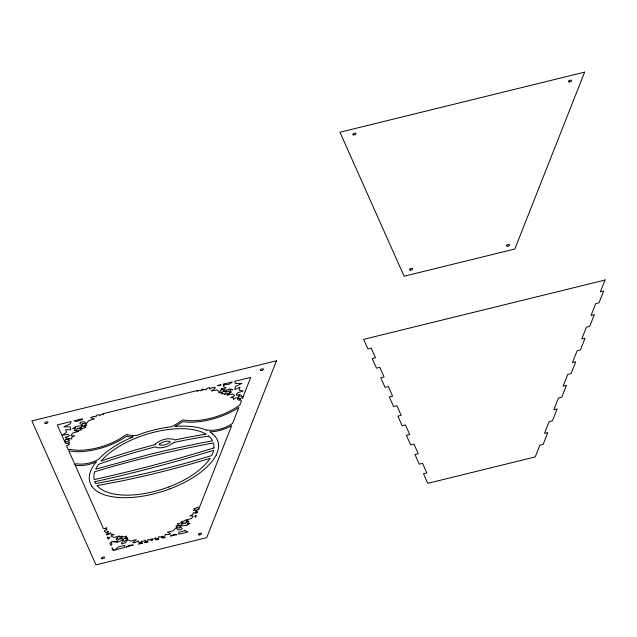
<?xml version="1.0" encoding="UTF-8"?>
<svg xmlns="http://www.w3.org/2000/svg" width="637" height="637" viewBox="0 0 637 637"><rect width="100%" height="100%" fill="white"/><g stroke="black" fill="none" stroke-linecap="round" stroke-linejoin="round"><path stroke-width="0.96" d="M605.15 279.691L600.357 291.842L603.661 291.029L599.003 302.822L595.706 303.634L591.048 315.426L594.353 314.614L589.695 326.407L586.398 327.219L581.74 339.011L585.045 338.199L580.395 349.992L577.09 350.804L572.44 362.596L575.737 361.792L571.086 373.585L567.782 374.389L563.132 386.181L566.436 385.377L561.778 397.17L558.482 397.982L553.824 409.774L557.128 408.962L552.478 420.754L549.174 421.567L544.524 433.359L547.82 432.547L543.17 444.339L539.865 445.152L535.215 456.936L427.785 483.332L423.517 473.737L426.814 472.925L422.546 463.33L419.242 464.142L414.966 454.539L418.27 453.727L413.994 444.132L410.69 444.944L406.414 435.342L409.718 434.53L405.443 424.935L402.138 425.747L397.862 416.144L401.167 415.34L396.891 405.737L393.586 406.549L389.311 396.947L392.615 396.142L388.339 386.54L385.035 387.352L380.759 377.749L384.063 376.945L379.787 367.342L376.483 368.154L372.207 358.551L375.512 357.747L371.236 348.144L367.931 348.957L363.655 339.354L605.007 280.049M173.989 442.468L168.176 446.035A13.425 6.139 -17.9 0 1 161.05 447.763L157.299 447.723L155.277 446.887A269.244 123.068 -17.9 0 0 98.496 464.373A61.789 28.243 -17.9 0 0 95.749 469.119L147.394 455.001A552.621 252.602 -17.9 0 1 208.625 441.537L212.519 440.788A62.315 28.482 -17.9 0 0 208.665 436.058M115.257 549.842L118.466 546.857L124.812 545.439L124.597 547.541L113.123 550.36L112.001 547.844L113.935 550.161M159.72 443.854L162.777 442.213A9.786 4.475 -17.9 0 1 164.059 441.791L165.493 441.441A9.69 4.427 -17.9 0 1 167.22 441.186L169.792 441.377A2.309 1.059 -17.9 0 1 169.768 442.58L166.719 444.22A9.778 4.467 -17.9 0 1 165.437 444.642L164.004 445A9.69 4.427 -17.9 0 1 162.276 445.247L159.696 445.056A2.309 1.059 -17.9 0 1 159.72 443.862M206.284 430.094L207.487 430.039A19.19 8.775 -17.9 0 0 232.107 423.653A1.393 0.637 -17.9 0 1 232.577 423.406L238.883 407.417A45.721 20.902 -17.9 0 1 185.948 421.997L182.787 421.622A44.096 20.153 -17.9 0 1 174.761 426.464A67.387 30.799 -17.9 0 1 206.277 430.102M126.325 436.393L119.828 440.398A44.861 20.511 -17.9 0 1 75.429 451.665L68.844 450.964L74.919 464.588A1.37 0.629 -17.9 0 1 77.029 463.8A18.887 8.631 -17.9 0 0 98.385 459.492L100.726 457.079A66.941 30.6 -17.9 0 1 132.926 436.934M242.96 397.082L241.622 398.069L242.514 398.229L250.731 377.399L234.711 381.34L235.403 383.506L241.845 383.363L235.491 386.5L234.774 389.725L239.99 387.113L239.05 390.107L243.23 390.959L237.617 392.774L236.056 394.86L236.892 395.243L240.292 394.335L238.238 396.19L238.883 396.907L241.574 395.513L241.813 396.628L243.143 396.628M168.733 486.955L164.776 488.372A62.792 28.705 -17.9 0 1 153.342 491.724A62.346 28.498 -17.9 0 1 97.142 485.617M170.047 488.81L165.612 490.402A67.602 30.902 -17.9 0 1 153.302 494.009A67.14 30.687 -17.9 0 1 91.752 486.079M210.075 458.361L195.925 462.558A457.262 209.016 -17.9 0 1 118.426 481.588L97.087 485.641M127.161 434.824L126.253 434.657L119.207 439.212A42.161 19.269 -17.9 0 1 76.496 450.2L70.181 449.483A1.362 0.621 -17.9 0 0 68.398 449.953L66.455 445.589L69.537 444.618L68.366 443.885L69.473 442.572L67.14 443.384L65.412 443.248L64.608 441.449L65.324 441.433L65.667 442.516L67.283 441.242L69.624 440.86L68.462 440.119L69.568 438.805L66.797 439.506L69.13 438.543L71.774 438.941L71.774 437.261L74.625 435.628L71.384 435.923L70.954 435.246L72.737 433.112L78.375 431.432L77.738 431.273L78.956 430.317L81.305 429.927L80.143 429.195L81.066 428.096L81.647 428.08L81.99 429.155L83.606 427.889L85.955 427.499L84.793 426.766L85.899 425.444L83.511 426.249L84.53 425.444L86.879 425.062L85.716 424.322L88.854 420.508L94.499 418.827L90.589 417.649L93.472 416.463L96.115 416.861L96.107 415.396L99.268 414.727L99.619 415.81L101.227 414.544L103.576 414.154L102.899 413.724L197.717 390.425L197.024 391.19L199.373 390.425L200.958 390.903L201.348 389.645L203.275 389.064L202.295 390.131L204.652 389.366L206.237 389.844L206.619 388.594L209.724 387.479L209.732 389.175L212.416 387.479L214.98 387.272L215.33 388.037L211.277 391.007L216.914 389.916L219.439 391.795L219.956 391.572L218.754 392.894L221.111 392.121L222.743 392.44L220.983 393.873L223.324 393.507L224.224 394.375L225.817 392.925L224.877 394.43L227.234 393.666L228.54 394.064L227.106 395.123L232.736 394.032L234.456 395.306L234.002 396.198L230.745 397.504L233.564 397.743L233.5 399.439L236.184 397.735L238.628 397.878L237.426 399.192L239.775 398.428L240.69 398.706L238.62 400.219L240.858 400.068L241.391 401.079L239.703 405.347A1.362 0.621 -17.9 0 0 238.787 405.753L235.794 407.752A42.982 19.643 -17.9 0 1 186.689 420.476L182.692 419.902L181.832 420.524A41.389 18.919 -17.9 0 1 171.234 426.814A66.789 30.528 -17.9 0 0 154.576 429.808A67.418 30.815 -17.9 0 0 141.9 433.542L136.573 435.493A41.747 19.078 -17.9 0 1 127.145 434.832M75.182 465.185L103.353 528.439L104.516 528.654L106.817 527.77L105.861 529.092L107.167 529.745L104.333 530.621L105.009 532.15L106.1 532.357L108.394 531.473L107.438 532.787L108.744 533.448L106.379 533.917L106.212 534.857L108.346 534.554L110.774 532.771L111.101 534.363L114.119 534.387L110.942 536.004L113.752 537.429L119.422 536.012L118.546 536.76L119.589 536.959L121.882 536.075L120.926 537.389L121.985 537.923L122.368 536.577L124.143 536.911L126.437 536.028L125.481 537.349L126.787 538.002L124.374 538.52L125.497 538.735L127.79 537.851L126.835 539.165L130.561 541.1L136.23 539.682L132.767 542.875L135.721 542.461L138.141 540.678L138.468 542.27L141.486 542.294L138.229 544.197L142.624 543.114L140.132 543.496L141.812 542.246L141.318 541.219L143.436 541.219L145.499 540.112L145.125 541.37L146.144 541.569L147.736 540.709L147.848 539.507L149.623 539.85L151.917 538.966L153.875 538.966L155.683 537.747L155.754 538.902L156.559 538.942L158.502 537.923L158.653 536.704L160.405 537.071L162.714 536.203L161.71 537.517L162.873 538.138L165.174 537.572L161.997 537.413L165.039 535.9L165.429 534.132L167.81 534.738L170.78 533.695L167.396 532.182L173.065 530.812L176.887 527.022L175.971 526.17L178.256 525.931L179.395 525.159L176.982 525.828L178.32 524.522L177.405 523.67L179.69 523.423L181.489 522.205L181.696 523.375L182.739 522.356L181.728 521.416L184.244 521.146L185.399 520.071L191.068 518.709L193.226 516.591L192.987 515.851L189.89 515.93L192.931 514.417L193.314 512.65L195.702 513.247L197.359 512.674L197.709 511.638L195.336 512.331L196.682 511.017L195.758 510.165L196.236 510.118L193.417 510.635L194.763 509.329L193.839 508.469L196.124 508.23L197.932 507.012L198.003 508.167L199.11 508.222L231.725 425.572A21.905 10.009 -17.9 0 1 209.669 431.79L212.113 433.439A2.389 1.091 -17.9 0 1 212.686 433.908M94.849 481.906L95.669 483.594L124.852 477.981A451.713 206.476 -17.9 0 0 197.136 459.93L211.667 455.582A61.94 28.315 -17.9 0 0 213.586 450.367L206.093 452.636A712.588 325.722 -17.9 0 1 94.77 481.715L94.802 481.779M96.211 461.976A21.626 9.889 -17.9 0 1 75.262 465.225M96.171 461.976A66.933 30.6 -17.9 0 0 90.35 483.579L91.473 485.736A2.365 1.083 -17.9 0 0 91.696 486.095M212.615 433.932A67.14 30.687 -17.9 0 1 217.456 440.263M170.063 488.826A67.267 30.751 -17.9 0 0 215.258 456.57A2.397 1.099 -17.9 0 0 216.118 455.359M216.054 455.216A66.869 30.568 -17.9 0 0 217.727 440.86A2.389 1.091 -17.9 0 0 217.591 440.454M132.942 436.942A44.136 20.177 -17.9 0 1 126.317 436.393M173.989 442.46A279.141 127.599 -17.9 0 1 208.673 436.066M210.035 458.361A62.466 28.554 -17.9 0 1 168.749 486.971M111.69 542.007L111.682 545.017L110.934 545.439L109.89 543.106L111.69 542.007M123.65 539.149L122.702 540.088L117.192 542.342L112.415 541.617L117.606 541.307L116.061 538.902L117.869 538.791L118.371 539.81L119.86 538.52L121.468 538.201L120.194 538.886L122.423 538.743L122.925 539.77L123.65 539.149M117.734 537.469L116.675 538.376L117.734 537.469M65.571 439.196L65.293 440.43L64.361 440.892L57.258 424.943L71.121 421.535L70.42 423.812L63.931 426.838L70.221 426.878L70.834 429.768L65.659 429.712L66.503 432.268L62.259 435.19L67.856 434.251L69.361 435.581L68.501 436.385L65.109 437.149L67.108 438.001L66.232 439.363L65.571 439.196M77.244 428.263L76.973 429.497L74.832 430.556L76.997 430.508L77.196 431.138L74.402 430.429L75.62 427.387L72.825 428.781L75.962 426.464L82.571 425.635L82.699 426.042L81.894 425.834L81.624 427.077L79.482 428.128L80.588 428.104L78.908 428.693L77.244 428.263M82.826 423.39L82.062 424.871L79.705 423.143L80.549 422.22L83.98 421.646L85.884 423.334L84.482 423.82L82.826 423.39M229.201 392.894L228.93 393.785L231.151 392.153L229.201 392.894M223.077 391.349L224.527 391.683L226.684 390.64L226.119 391.922L226.716 392.089L229.025 390.752L229.264 391.866L231.024 391.874L230.029 389.685L232.808 389.709L229.718 388.92L223.077 391.349M223.316 385.696L224.065 386.165L223.316 385.696M223.85 384.007L223.507 385.082L229.575 384.079L232.306 381.929L223.85 384.007M196.244 515.492L195.519 517.34L194.795 516.352L196.244 515.492M198.903 508.756L198.585 509.56L197.478 509.982L198.903 508.756M276.506 360.773L206.714 537.66L95.98 564.868L31.85 420.89L276.506 360.773M584.623 72.132L514.831 249.019L404.105 276.227L339.975 132.249L584.623 72.132M186.084 522.244L185.478 523.654L183.878 523.033L182.564 523.415L183.599 523.471L181.354 524.426L180.812 525.708L180.104 525.429L180.136 525.867L186.506 525.469L189.985 523.256L187.039 524.522L188.886 521.408L186.084 522.244M179.929 526.926L179.379 528.208L177.922 527.643L176.497 528.057L177.89 529.968L181.226 529.602L182.238 528.694L180.438 526.711L179.929 526.926M109.771 537.429L108.171 539.244L107.271 537.23L109.771 537.429M127.193 540.009L125.72 542.62L122.368 543.91L121.38 543.48L123.267 540.598L124.287 541.585L125.776 540.295L127.193 540.009M155.269 444.26L155.022 444.674A273.361 124.956 -17.9 0 0 101.012 461.14L102.684 459.293A60.26 27.542 -17.9 0 1 104.516 457.43A62.33 28.49 -17.9 0 1 143.086 435.437A62.84 28.721 -17.9 0 1 154.528 432.101A62.378 28.514 -17.9 0 1 205.982 434.171A281.283 128.578 -17.9 0 0 174.594 440.048A6.919 3.161 -17.9 0 0 173.742 439.212L168.057 438.71A13.473 6.155 -17.9 0 0 161.663 440.271L157.498 442.277L155.269 444.26M151.686 539.292L150.961 540.28L151.837 540.717L152.514 540.065L151.686 539.292M144.543 542.485L147.967 541.8L144.543 542.485M221.795 388.658L220.346 390.585L222.91 389.207L223.141 390.322L223.627 390.322L226.055 387.423L221.795 388.658M132.99 545.057L125.999 547.199L129.12 545.296L132.99 545.057M220.88 384.732L219.232 385.608L217.384 385.592L220.88 384.732M174.363 534.339L170.469 536.012L177.014 534.666L174.363 534.339M157.793 539.006L155.683 539.905L158.748 539.149L157.172 538.974L157.793 539.006M82.563 419.464L76.281 421.511L74.027 420.818L82.332 418.78L82.563 419.464M213.921 447.97L206.372 450.263A708.376 323.795 -17.9 0 1 94.157 479.565A62.163 28.41 -17.9 0 1 94.738 471.714L102.191 469.509A542.589 248.016 -17.9 0 1 190.989 447.325L213.379 442.922A62.315 28.482 -17.9 0 1 213.921 447.97M185.056 530.653L178.71 532.357L178.846 534.212L187.963 531.975L185.056 530.653M188.297 521.185L186.307 521.082L186.267 520.405L188.297 521.185M353.814 134.917A1.68 0.764 -17.9 0 0 356.035 133.515A1.68 0.764 -17.9 0 0 353.439 133.635A1.68 0.764 -17.9 0 0 353.814 134.917M569.367 81.95A1.68 0.764 -17.9 0 0 571.58 80.549A1.68 0.764 -17.9 0 0 568.992 80.668A1.68 0.764 -17.9 0 0 569.367 81.95M410.451 270.088A1.68 0.764 -17.9 0 0 412.665 268.687A1.68 0.764 -17.9 0 0 410.077 268.814A1.68 0.764 -17.9 0 0 410.451 270.088M507.45 246.256A1.68 0.764 -17.9 0 0 509.664 244.855A1.68 0.764 -17.9 0 0 507.076 244.974A1.68 0.764 -17.9 0 0 507.45 246.256M199.325 534.897A1.68 0.764 -17.9 0 0 201.539 533.495A1.68 0.764 -17.9 0 0 198.951 533.623A1.68 0.764 -17.9 0 0 199.325 534.897M102.326 558.729A1.68 0.764 -17.9 0 0 104.54 557.335A1.68 0.764 -17.9 0 0 101.952 557.455A1.68 0.764 -17.9 0 0 102.326 558.729M261.242 370.591A1.68 0.764 -17.9 0 0 263.455 369.189A1.68 0.764 -17.9 0 0 260.867 369.317A1.68 0.764 -17.9 0 0 261.242 370.591M45.689 423.557A1.68 0.764 -17.9 0 0 47.91 422.156A1.68 0.764 -17.9 0 0 45.315 422.283A1.68 0.764 -17.9 0 0 45.689 423.557"/></g></svg>
